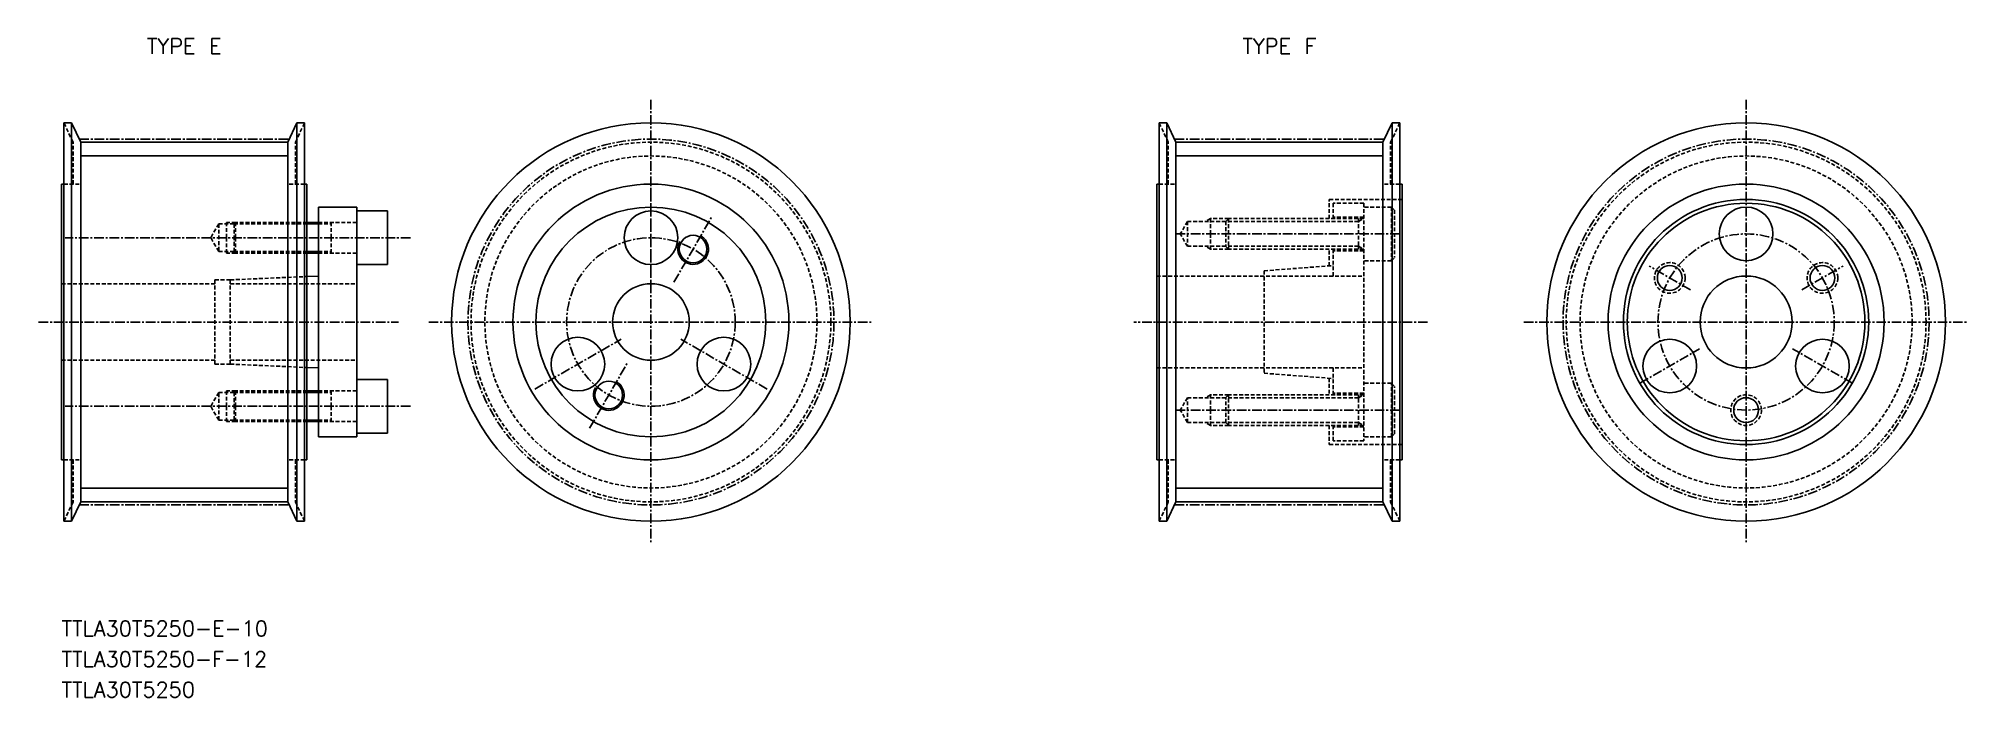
# Model space of a CAD drawing. Extents: x 5150 to 5402, y 24418 to 24504.
import ezdxf
from ezdxf.enums import TextEntityAlignment as Align

# ---------------------------------------------------------------- set-up
doc = ezdxf.new("R2010")
doc.units = 0
doc.linetypes.add('CENTER', pattern=[2, 1.25, -0.25, 0.25, -0.25])
doc.linetypes.add('DASHED', pattern=[0.75, 0.5, -0.25])
doc.layers.get('0').update_dxf_attribs({"linetype": 'CONTINUOUS'})
doc.layers.add('CENTER', color=1, linetype='CENTER')
doc.styles.add('MISUMI', font='txt.shx')

msp = doc.modelspace()

# ---------------------------------------------------------------- linework, layer by layer
at = {"color": 1, "linetype": 'CENTER'}
for p, q in [((5229.78, 24495.99), (5229.78, 24437.99)), ((5372.66, 24495.99), (5372.66, 24437.99)), ((5155.2, 24490.86), (5182.58, 24490.86)), ((5298.09, 24490.86), (5325.47, 24490.86)), ((5149.89, 24466.99), (5196.85, 24466.99)), ((5200.78, 24466.99), (5258.78, 24466.99)), ((5343.66, 24466.99), (5401.66, 24466.99)), ((5155.2, 24443.11), (5182.58, 24443.11)), ((5298.09, 24443.11), (5325.47, 24443.11))]:
    msp.add_line(p, q, dxfattribs=at)
at = {"color": 7, "linetype": 'CONTINUOUS'}
for p, q in [((5153.19, 24492.99), (5153.19, 24466.99)), ((5154.19, 24492.99), (5153.19, 24492.99)), ((5154.19, 24492.99), (5154.19, 24466.99)), ((5155.39, 24490.46), (5154.19, 24492.99)), ((5182.39, 24490.46), (5183.59, 24492.99)), ((5183.59, 24492.99), (5183.59, 24466.99)), ((5183.59, 24492.99), (5184.59, 24492.99)), ((5184.59, 24492.99), (5184.59, 24466.99)), ((5296.08, 24492.99), (5296.08, 24466.99)), ((5297.08, 24492.99), (5296.08, 24492.99)), ((5297.08, 24492.99), (5297.08, 24466.99)), ((5298.28, 24490.46), (5297.08, 24492.99)), ((5325.28, 24490.46), (5326.48, 24492.99)), ((5326.48, 24492.99), (5326.48, 24466.99)), ((5326.48, 24492.99), (5327.48, 24492.99)), ((5327.48, 24492.99), (5327.48, 24466.99)), ((5155.39, 24490.46), (5182.39, 24490.46)), ((5155.39, 24484.99), (5155.39, 24490.46)), ((5182.39, 24484.99), (5182.39, 24490.46)), ((5298.28, 24490.46), (5325.28, 24490.46)), ((5298.28, 24484.99), (5298.28, 24490.46)), ((5325.28, 24484.99), (5325.28, 24490.46)), ((5152.89, 24484.99), (5153.19, 24484.99)), ((5152.89, 24466.99), (5152.89, 24484.99)), ((5155.39, 24484.99), (5155.39, 24466.99)), ((5182.39, 24484.99), (5182.39, 24466.99)), ((5184.89, 24484.99), (5184.59, 24484.99)), ((5184.89, 24466.99), (5184.89, 24484.99)), ((5295.78, 24484.99), (5296.08, 24484.99)), ((5295.78, 24466.99), (5295.78, 24484.99)), ((5298.28, 24484.99), (5298.28, 24466.99)), ((5325.28, 24484.99), (5325.28, 24466.99)), ((5327.78, 24484.99), (5327.48, 24484.99)), ((5327.78, 24466.99), (5327.78, 24484.99)), ((5186.39, 24479.99), (5184.89, 24479.99)), ((5186.39, 24481.99), (5191.39, 24481.99)), ((5186.39, 24481.99), (5186.39, 24479.99)), ((5186.39, 24479.99), (5186.39, 24475.99)), ((5191.39, 24481.99), (5191.39, 24481.49)), ((5191.39, 24481.49), (5191.39, 24474.49)), ((5191.39, 24481.49), (5195.39, 24481.49)), ((5195.39, 24481.49), (5195.39, 24477.99)), ((5195.39, 24474.49), (5195.39, 24477.99)), ((5186.39, 24475.99), (5184.89, 24475.99)), ((5186.39, 24475.99), (5186.39, 24472.99)), ((5186.39, 24472.99), (5184.89, 24472.92)), ((5186.39, 24472.99), (5186.39, 24466.99)), ((5191.39, 24474.49), (5191.39, 24466.99)), ((5191.39, 24474.49), (5195.39, 24474.49)), ((5152.89, 24466.99), (5152.89, 24448.99)), ((5153.19, 24440.99), (5153.19, 24466.99)), ((5154.19, 24440.99), (5154.19, 24466.99)), ((5155.39, 24448.99), (5155.39, 24466.99)), ((5182.39, 24448.99), (5182.39, 24466.99)), ((5183.59, 24440.99), (5183.59, 24466.99)), ((5184.59, 24440.99), (5184.59, 24466.99)), ((5184.89, 24466.99), (5184.89, 24448.99)), ((5186.39, 24460.99), (5186.39, 24466.99)), ((5191.39, 24459.49), (5191.39, 24466.99)), ((5295.78, 24466.99), (5295.78, 24448.99)), ((5296.08, 24440.99), (5296.08, 24466.99)), ((5297.08, 24440.99), (5297.08, 24466.99)), ((5298.28, 24448.99), (5298.28, 24466.99)), ((5325.28, 24448.99), (5325.28, 24466.99)), ((5326.48, 24440.99), (5326.48, 24466.99)), ((5327.48, 24440.99), (5327.48, 24466.99)), ((5327.78, 24466.99), (5327.78, 24448.99)), ((5186.39, 24460.99), (5184.89, 24461.05)), ((5186.39, 24457.99), (5186.39, 24460.99)), ((5186.39, 24457.99), (5184.89, 24457.99)), ((5186.39, 24453.99), (5186.39, 24457.99)), ((5191.39, 24452.49), (5191.39, 24459.49)), ((5191.39, 24459.49), (5195.39, 24459.49)), ((5195.39, 24459.49), (5195.39, 24455.99)), ((5195.39, 24452.49), (5195.39, 24455.99)), ((5186.39, 24453.99), (5184.89, 24453.99)), ((5186.39, 24451.99), (5186.39, 24453.99)), ((5191.39, 24452.49), (5195.39, 24452.49)), ((5191.39, 24451.99), (5191.39, 24452.49)), ((5186.39, 24451.99), (5191.39, 24451.99)), ((5152.89, 24448.99), (5153.19, 24448.99)), ((5155.39, 24448.99), (5155.39, 24443.51)), ((5182.39, 24448.99), (5182.39, 24443.51)), ((5184.89, 24448.99), (5184.59, 24448.99)), ((5295.78, 24448.99), (5296.08, 24448.99)), ((5298.28, 24448.99), (5298.28, 24443.51)), ((5325.28, 24448.99), (5325.28, 24443.51)), ((5327.78, 24448.99), (5327.48, 24448.99)), ((5155.39, 24443.51), (5154.19, 24440.99)), ((5155.39, 24443.51), (5182.39, 24443.51)), ((5182.39, 24443.51), (5183.59, 24440.99)), ((5298.28, 24443.51), (5297.08, 24440.99)), ((5298.28, 24443.51), (5325.28, 24443.51)), ((5325.28, 24443.51), (5326.48, 24440.99)), ((5154.19, 24440.99), (5153.19, 24440.99)), ((5183.59, 24440.99), (5184.59, 24440.99)), ((5297.08, 24440.99), (5296.08, 24440.99)), ((5326.48, 24440.99), (5327.48, 24440.99))]:
    msp.add_line(p, q, dxfattribs=at)
at = {"color": 3, "linetype": 'DASHED'}
for p, q in [((5154.39, 24490.46), (5153.19, 24492.99)), ((5183.39, 24490.46), (5184.59, 24492.99)), ((5297.28, 24490.46), (5296.08, 24492.99)), ((5326.28, 24490.46), (5327.48, 24492.99)), ((5154.39, 24484.99), (5154.39, 24490.46)), ((5183.39, 24484.99), (5183.39, 24490.46)), ((5297.28, 24484.99), (5297.28, 24490.46)), ((5326.28, 24484.99), (5326.28, 24490.46)), ((5153.19, 24484.99), (5155.39, 24484.99)), ((5184.59, 24484.99), (5182.39, 24484.99)), ((5296.08, 24484.99), (5298.28, 24484.99)), ((5327.48, 24484.99), (5325.28, 24484.99)), ((5318.28, 24482.99), (5327.78, 24482.99)), ((5318.28, 24480.49), (5318.28, 24482.99)), ((5322.78, 24482.49), (5318.78, 24482.49)), ((5318.78, 24482.49), (5318.78, 24480.49)), ((5322.78, 24482.49), (5322.78, 24451.49)), ((5175.59, 24479.99), (5174.39, 24479.99)), ((5174.39, 24479.99), (5174.39, 24477.99)), ((5175.59, 24479.99), (5175.39, 24479.79)), ((5184.89, 24479.99), (5175.59, 24479.99)), ((5175.59, 24479.99), (5175.59, 24477.99)), ((5191.39, 24479.99), (5186.39, 24479.99)), ((5188.06, 24479.99), (5188.06, 24477.99)), ((5299.78, 24480.11), (5298.84, 24478.49)), ((5299.78, 24480.11), (5299.78, 24476.87)), ((5304.78, 24480.11), (5299.78, 24480.11)), ((5302.78, 24480.49), (5302.12, 24480.11)), ((5302.78, 24480.49), (5302.78, 24478.49)), ((5305.15, 24480.49), (5302.78, 24480.49)), ((5304.78, 24480.11), (5305.15, 24480.49)), ((5322.08, 24480.11), (5304.78, 24480.11)), ((5304.78, 24480.11), (5304.78, 24476.87)), ((5322.78, 24480.49), (5305.15, 24480.49)), ((5305.15, 24480.49), (5305.15, 24476.49)), ((5322.78, 24480.69), (5318.78, 24480.69)), ((5322.08, 24480.49), (5322.08, 24476.49)), ((5322.08, 24480.11), (5322.73, 24480.49)), ((5326.38, 24481.99), (5322.78, 24481.99)), ((5326.38, 24481.99), (5326.38, 24474.99)), ((5326.38, 24481.99), (5326.78, 24481.59)), ((5326.78, 24481.59), (5326.78, 24475.39)), ((5173.39, 24479.79), (5172.35, 24477.99)), ((5173.39, 24476.19), (5172.35, 24477.99)), ((5175.39, 24479.79), (5173.39, 24479.79)), ((5173.39, 24479.79), (5173.39, 24476.19)), ((5174.39, 24475.99), (5174.39, 24477.99)), ((5175.39, 24479.79), (5184.89, 24479.79)), ((5175.39, 24479.79), (5175.39, 24477.99)), ((5175.39, 24476.19), (5175.39, 24477.99)), ((5175.59, 24475.99), (5175.59, 24477.99)), ((5186.39, 24479.79), (5188.06, 24479.79)), ((5188.06, 24475.99), (5188.06, 24477.99)), ((5299.78, 24476.87), (5298.84, 24478.49)), ((5302.78, 24476.49), (5302.78, 24478.49)), ((5175.39, 24476.19), (5173.39, 24476.19)), ((5175.59, 24475.99), (5174.39, 24475.99)), ((5175.39, 24476.19), (5184.89, 24476.19)), ((5175.59, 24475.99), (5175.39, 24476.19)), ((5184.89, 24475.99), (5175.59, 24475.99)), ((5186.39, 24476.19), (5188.06, 24476.19)), ((5191.39, 24475.99), (5186.39, 24475.99)), ((5304.78, 24476.87), (5299.78, 24476.87)), ((5302.78, 24476.49), (5302.12, 24476.87)), ((5305.15, 24476.49), (5302.78, 24476.49)), ((5322.08, 24476.87), (5304.78, 24476.87)), ((5305.15, 24476.49), (5304.78, 24476.87)), ((5322.78, 24476.49), (5305.15, 24476.49)), ((5318.28, 24474.32), (5318.28, 24476.49)), ((5318.78, 24476.49), (5318.78, 24472.99)), ((5322.78, 24476.29), (5318.78, 24476.29)), ((5322.08, 24476.87), (5322.73, 24476.49)), ((5326.38, 24474.99), (5322.78, 24474.99)), ((5326.38, 24474.99), (5326.78, 24475.39)), ((5172.89, 24472.49), (5172.89, 24466.99)), ((5172.89, 24472.49), (5174.89, 24472.49)), ((5174.89, 24472.49), (5184.89, 24472.92)), ((5174.89, 24472.49), (5174.89, 24466.99)), ((5295.78, 24472.99), (5322.78, 24472.99)), ((5309.78, 24473.67), (5318.78, 24474.36)), ((5309.78, 24473.67), (5309.78, 24460.3)), ((5152.89, 24471.99), (5172.89, 24471.99)), ((5174.89, 24471.99), (5191.39, 24471.99)), ((5172.89, 24461.49), (5172.89, 24466.99)), ((5174.89, 24461.49), (5174.89, 24466.99)), ((5152.89, 24461.99), (5172.89, 24461.99)), ((5172.89, 24461.49), (5174.89, 24461.49)), ((5174.89, 24461.99), (5191.39, 24461.99)), ((5174.89, 24461.49), (5184.89, 24461.05)), ((5295.78, 24460.99), (5322.78, 24460.99)), ((5309.78, 24460.3), (5318.78, 24459.61)), ((5318.78, 24460.99), (5318.78, 24457.49)), ((5173.39, 24457.79), (5172.35, 24455.99)), ((5173.39, 24454.19), (5173.39, 24457.79)), ((5175.39, 24457.79), (5173.39, 24457.79)), ((5174.39, 24457.99), (5174.39, 24455.99)), ((5175.59, 24457.99), (5174.39, 24457.99)), ((5175.59, 24457.99), (5175.39, 24457.79)), ((5175.39, 24457.79), (5184.89, 24457.79)), ((5175.39, 24457.79), (5175.39, 24455.99)), ((5184.89, 24457.99), (5175.59, 24457.99)), ((5175.59, 24457.99), (5175.59, 24455.99)), ((5191.39, 24457.99), (5186.39, 24457.99)), ((5186.39, 24457.79), (5188.06, 24457.79)), ((5188.06, 24457.99), (5188.06, 24455.99)), ((5302.78, 24457.49), (5302.12, 24457.11)), ((5302.78, 24457.49), (5302.78, 24455.49)), ((5305.15, 24457.49), (5302.78, 24457.49)), ((5305.15, 24457.49), (5304.78, 24457.11)), ((5322.78, 24457.49), (5305.15, 24457.49)), ((5305.15, 24453.49), (5305.15, 24457.49)), ((5318.28, 24459.65), (5318.28, 24457.49)), ((5322.78, 24457.69), (5318.78, 24457.69)), ((5322.08, 24453.49), (5322.08, 24457.49)), ((5322.08, 24457.11), (5322.73, 24457.49)), ((5326.38, 24458.99), (5322.78, 24458.99)), ((5326.38, 24451.99), (5326.38, 24458.99)), ((5326.38, 24458.99), (5326.78, 24458.59)), ((5326.78, 24452.39), (5326.78, 24458.59)), ((5173.39, 24454.19), (5172.35, 24455.99)), ((5174.39, 24453.99), (5174.39, 24455.99)), ((5175.39, 24454.19), (5175.39, 24455.99)), ((5175.59, 24453.99), (5175.59, 24455.99)), ((5188.06, 24453.99), (5188.06, 24455.99)), ((5299.78, 24457.11), (5298.84, 24455.49)), ((5299.78, 24453.87), (5298.84, 24455.49)), ((5299.78, 24453.87), (5299.78, 24457.11)), ((5304.78, 24457.11), (5299.78, 24457.11)), ((5302.78, 24453.49), (5302.78, 24455.49)), ((5322.08, 24457.11), (5304.78, 24457.11)), ((5304.78, 24453.87), (5304.78, 24457.11)), ((5175.39, 24454.19), (5173.39, 24454.19)), ((5175.59, 24453.99), (5174.39, 24453.99)), ((5175.39, 24454.19), (5184.89, 24454.19)), ((5175.59, 24453.99), (5175.39, 24454.19)), ((5184.89, 24453.99), (5175.59, 24453.99)), ((5186.39, 24454.19), (5188.06, 24454.19)), ((5191.39, 24453.99), (5186.39, 24453.99)), ((5304.78, 24453.87), (5299.78, 24453.87)), ((5302.78, 24453.49), (5302.12, 24453.87)), ((5305.15, 24453.49), (5302.78, 24453.49)), ((5322.08, 24453.87), (5304.78, 24453.87)), ((5304.78, 24453.87), (5305.15, 24453.49)), ((5322.78, 24453.49), (5305.15, 24453.49)), ((5318.28, 24453.49), (5318.28, 24450.99)), ((5318.78, 24453.49), (5318.78, 24451.49)), ((5322.78, 24453.29), (5318.78, 24453.29)), ((5322.08, 24453.87), (5322.73, 24453.49)), ((5326.38, 24451.99), (5326.78, 24452.39)), ((5318.28, 24450.99), (5327.78, 24450.99)), ((5322.78, 24451.49), (5318.78, 24451.49)), ((5326.38, 24451.99), (5322.78, 24451.99)), ((5153.19, 24448.99), (5155.39, 24448.99)), ((5154.39, 24448.99), (5154.39, 24443.51)), ((5184.59, 24448.99), (5182.39, 24448.99)), ((5183.39, 24448.99), (5183.39, 24443.51)), ((5296.08, 24448.99), (5298.28, 24448.99)), ((5297.28, 24448.99), (5297.28, 24443.51)), ((5327.48, 24448.99), (5325.28, 24448.99)), ((5326.28, 24448.99), (5326.28, 24443.51)), ((5154.39, 24443.51), (5153.19, 24440.99)), ((5183.39, 24443.51), (5184.59, 24440.99)), ((5297.28, 24443.51), (5296.08, 24440.99)), ((5326.28, 24443.51), (5327.48, 24440.99))]:
    msp.add_line(p, q, dxfattribs=at)
at = {"color": 3, "linetype": 'CONTINUOUS'}
for p, q in [((5155.39, 24488.66), (5182.39, 24488.66)), ((5298.28, 24488.66), (5325.28, 24488.66)), ((5155.39, 24445.31), (5182.39, 24445.31)), ((5298.28, 24445.31), (5325.28, 24445.31))]:
    msp.add_line(p, q, dxfattribs=at)
at = {"color": 3}
for p, q in [((5186.39, 24479.79), (5184.89, 24479.79)), ((5186.39, 24476.19), (5184.89, 24476.19)), ((5186.39, 24457.79), (5184.89, 24457.79)), ((5186.39, 24454.19), (5184.89, 24454.19))]:
    msp.add_line(p, q, dxfattribs=at)
at = {"color": 7, "linetype": 'CONTINUOUS'}
for centre, radius in [((5229.78, 24466.99), 26), ((5372.66, 24466.99), 26), ((5229.78, 24466.99), 18), ((5372.66, 24466.99), 18), ((5372.66, 24466.99), 16), ((5372.66, 24466.99), 15.5), ((5229.78, 24466.99), 15), ((5229.78, 24466.99), 15), ((5229.78, 24466.99), 15), ((5229.78, 24477.99), 3.5), ((5372.66, 24478.49), 3.5), ((5235.28, 24476.51), 1.8), ((5362.7, 24472.74), 1.62), ((5372.66, 24466.99), 6), ((5382.62, 24472.74), 1.62), ((5229.78, 24466.99), 5), ((5220.25, 24461.49), 3.5), ((5239.3, 24461.49), 3.5), ((5362.7, 24461.24), 3.5), ((5382.62, 24461.24), 3.5), ((5224.28, 24457.46), 1.8), ((5372.66, 24455.49), 1.62)]:
    msp.add_circle(centre, radius, dxfattribs=at)
at = {"color": 1, "linetype": 'CENTER'}
for centre in [(5229.78, 24466.99), (5372.66, 24466.99)]:
    msp.add_circle(centre, 23.88, dxfattribs=at)
at = {"color": 3, "linetype": 'DASHED'}
for centre, radius in [((5229.78, 24466.99), 23.48), ((5372.66, 24466.99), 23.48), ((5229.78, 24466.99), 21.67), ((5372.66, 24466.99), 21.67), ((5362.7, 24472.74), 2), ((5382.62, 24472.74), 2), ((5372.66, 24455.49), 2)]:
    msp.add_circle(centre, radius, dxfattribs=at)
at = {"color": 3, "linetype": 'CONTINUOUS'}
for centre in [(5235.28, 24476.51), (5224.28, 24457.46)]:
    msp.add_arc(centre, 2, 150, 62, dxfattribs=at)
at = {"layer": 'CENTER', "color": 1, "linetype": 'CENTER'}
for p, q in [((5229.78, 24484.49), (5229.78, 24471.49)), ((5232.78, 24472.18), (5237.78, 24480.84)), ((5198.39, 24477.99), (5153.35, 24477.99)), ((5327.46, 24478.49), (5298.32, 24478.49)), ((5365.41, 24471.17), (5360, 24474.3)), ((5379.91, 24471.17), (5385.33, 24474.3)), ((5331.11, 24466.99), (5292.78, 24466.99)), ((5214.62, 24458.24), (5225.88, 24464.74)), ((5244.93, 24458.24), (5233.67, 24464.74)), ((5358.81, 24458.99), (5366.6, 24463.49)), ((5386.52, 24458.99), (5378.72, 24463.49)), ((5221.78, 24453.13), (5226.78, 24461.79)), ((5198.39, 24455.99), (5153.35, 24455.99)), ((5327.46, 24455.49), (5298.32, 24455.49))]:
    msp.add_line(p, q, dxfattribs=at)
for centre, radius in [((5229.78, 24466.99), 11), ((5372.66, 24466.99), 11.5)]:
    msp.add_circle(centre, radius, dxfattribs=at)

# ---------------------------------------------------------------- texts
at = {"color": 7, "linetype": 'CONTINUOUS', "style": 'MISUMI'}
for s, p in [('TYPE E', (5168.89, 24502.99)), ('TYPE F', (5311.78, 24502.99))]:
    msp.add_text(s, height=2, dxfattribs=at).set_placement(p, align=Align.MIDDLE_CENTER)
for s, p in [('TTLA30T5250-E-10', (5152.89, 24425.99)), ('TTLA30T5250-F-12', (5152.89, 24421.99)), ('TTLA30T5250', (5152.89, 24417.99))]:
    msp.add_text(s, height=2, dxfattribs=at).set_placement(p)

doc.saveas('drawing.dxf')
